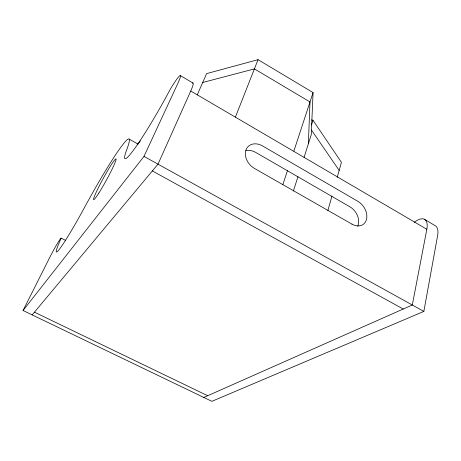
<?xml version="1.0" encoding="UTF-8"?>
<svg xmlns="http://www.w3.org/2000/svg" width="461" height="461" viewBox="0 0 461 461"><rect width="100%" height="100%" fill="white"/><g stroke="black" fill="none" stroke-linecap="round" stroke-linejoin="round"><path stroke-width="0.69" d="M308.38 143.78L309.994 101.939L254.409 68.896L202.69 82.507M197.199 95.001L206.597 73.622L258.045 59.671L313.065 92.592L311.261 134.681L304.041 157.472M65.514 240.365L61.146 238.13A15.812 1.003 -61.7 0 0 49.897 257.18L23.05 310.507L211.876 401.329L423.855 311.4L437.627 235.6A20.094 9.433 -58.2 0 0 434.844 225.458L424.253 219.217M192.272 83.205A21.938 2.53 -60.5 0 1 190.75 91.007L426.84 229.278L412.307 305.003L203.802 397.445M327.869 210.579L331.96 196.04M337.222 177.341L341.44 162.347L312.944 120.217L311.544 119.941M293.409 191.027L297.967 176.649M311.423 124.983L312.944 120.217M282.864 184.636L287.572 170.282M293.853 151.15L313.065 92.592M235.427 117.048L258.045 59.671M61.146 238.13L59.792 241.299A51.286 3.434 -61.5 0 0 60.333 247.983A51.286 3.434 -61.5 0 0 84.547 207.421A79.407 6.281 -61.5 0 1 119.612 148.955A79.557 6.304 -61.5 0 1 126.752 149.669A66.378 5.768 -60.7 0 0 134.018 149.439A66.378 5.768 -60.7 0 0 168.634 92.356L170.674 88.587A22.03 2.132 -60.6 0 1 179.755 75.76A22.03 2.132 -60.6 0 1 177.825 83.435L143.993 156.4L23.05 310.507M190.75 91.007L158.002 164.156L32.172 314.898M137.776 144.345L140.334 140.922M34.448 312.172L207.692 395.722M152.349 170.922L403.237 309.02M143.993 156.4L423.855 311.4M129.213 139.153L137.874 143.982M180.286 75.541L192.923 82.98M311.555 130.163L339.169 170.414M414.306 222.358A20.169 9.157 -58.3 0 1 426.84 229.278M245.926 150.661A14.585 11.358 47 0 1 255.751 152.441L349.847 206.77A14.158 10.545 54.8 0 1 357.759 226.201M351.979 224.144L254.489 168.438A14.815 11.433 47 0 1 245.99 149.969A14.815 11.433 47 0 1 262.557 145.941L357.851 201.313A14.377 10.603 54.7 0 1 366.495 219.401A14.377 10.603 54.7 0 1 351.979 224.144M98.879 193.003A23.211 1.792 -61.3 0 0 116.091 159.339A23.211 1.792 -61.3 0 0 99.57 185.368A23.211 1.792 -61.3 0 0 98.879 193.003"/></g></svg>
